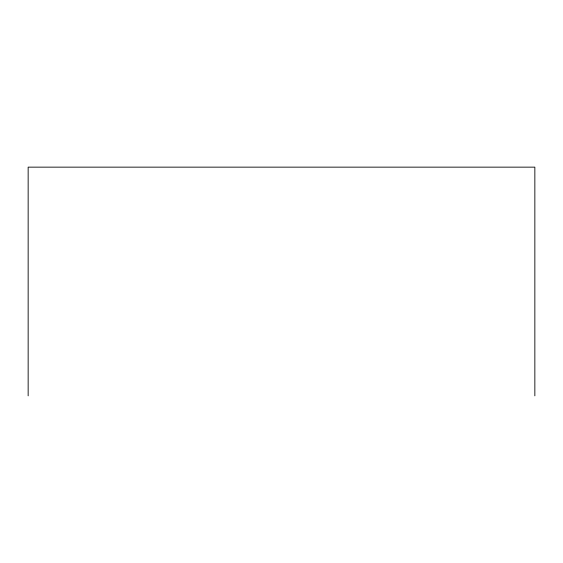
<?xml version="1.0" encoding="UTF-8"?>
<svg xmlns="http://www.w3.org/2000/svg" width="563" height="563" viewBox="0 0 563 563"><rect width="100%" height="100%" fill="white"/><g stroke="black" fill="none" stroke-linecap="round" stroke-linejoin="round"><path stroke-width="0.84" d="M534.85 395.852L534.85 167.148L28.15 167.148L28.15 395.852"/></g></svg>
